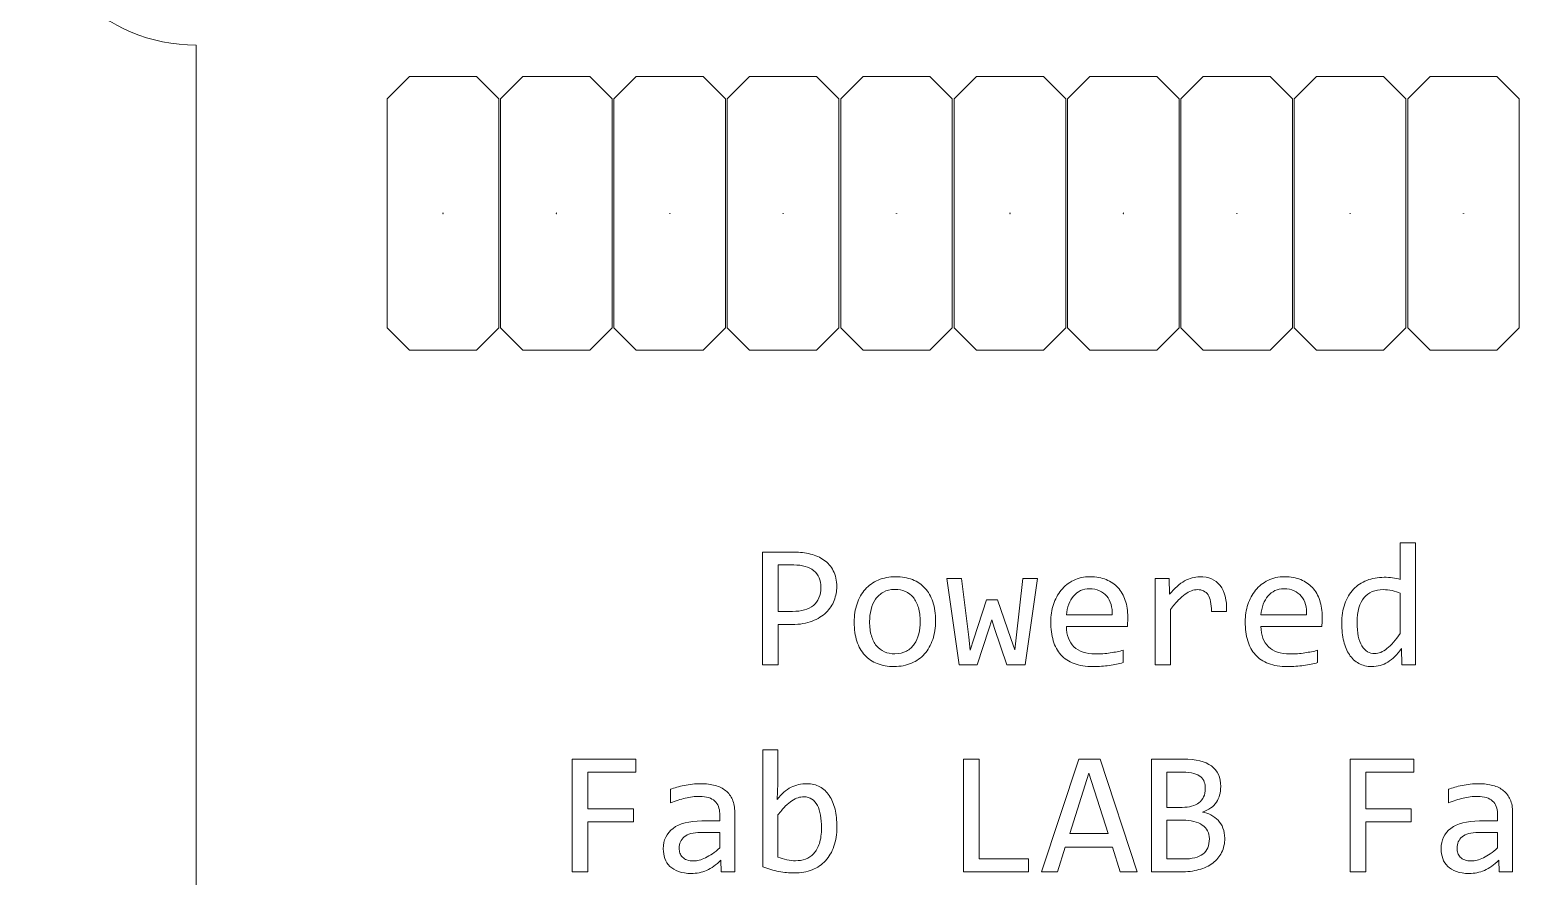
# Model space of a CAD drawing. Header units: millimetres. Extents: x 263 to 576, y -354 to -223.
# Drawn here: x 439.34 to 472.72, y -313.39 to -294.42 of the extents above; entities that cross this region are included whole.
import ezdxf

# ---------------------------------------------------------------- set-up
doc = ezdxf.new("R2010")
doc.units = ezdxf.units.MM
doc.header["$MEASUREMENT"] = 0
doc.layers.add('Layer 1', color=7, linetype='Continuous')

msp = doc.modelspace()

# ---------------------------------------------------------------- linework, layer by layer
at = {"layer": 'Layer 1', "color": 142, "lineweight": 9}
msp.add_open_spline([(574.3542, -277.1781), (574.3542, -277.1781), (572.6183, -275.4515), (572.6183, -275.4515), (572.6183, -275.4515), (448.3123, -275.4515), (448.3123, -275.4515), (448.3123, -275.4515), (443.0589, -280.6768), (443.0589, -280.6768), (443.0589, -280.6768), (443.0589, -287.3604), (443.0589, -287.3604), (441.0027, -287.3604), (439.336, -289.0182), (439.336, -291.0633), (439.336, -293.1083), (441.0027, -294.7661), (443.0589, -294.7661), (443.0589, -294.7661), (443.0589, -347.0536), (443.0589, -347.0536), (441.9143, -347.6851), (441.1396, -348.8995), (441.1396, -350.2936), (441.1396, -352.3387), (442.8064, -353.9965), (444.8625, -353.9965), (446.2642, -353.9965), (447.4851, -353.226), (448.1201, -352.0876), (448.1201, -352.0876), (564.9233, -352.0876), (564.9233, -352.0876), (564.9233, -352.0876), (567.3762, -349.6479), (567.3762, -349.6479), (567.3762, -349.6479), (567.3762, -332.3713), (567.3762, -332.3713), (567.3762, -332.3713), (566.8401, -331.8381), (566.8401, -331.8381), (566.8401, -331.8381), (547.0804, -331.8381), (547.0804, -331.8381), (547.0804, -331.8381), (546.3747, -331.1362), (546.3747, -331.1362), (546.3747, -331.1362), (546.3747, -317.3029), (546.3747, -317.3029), (546.3747, -317.3029), (547.0183, -316.6627), (547.0183, -316.6627), (547.0183, -316.6627), (567.9192, -316.6627), (567.9192, -316.6627), (567.9192, -316.6627), (574.2613, -310.3546), (574.2613, -310.3546), (574.2613, -310.3546), (574.2613, -297.1149), (574.2613, -297.1149), (575.576, -296.5435), (576.495, -295.2386), (576.495, -293.7202), (576.495, -292.2017), (575.576, -290.8968), (574.2613, -290.3254), (574.2613, -290.3254), (574.2613, -277.0857), (574.2613, -277.0857)], degree=3, knots=[0, 0, 0, 0, 0.0416667, 0.0416667, 0.0416667, 0.0833333, 0.0833333, 0.0833333, 0.125, 0.125, 0.125, 0.1666667, 0.1666667, 0.1666667, 0.2083333, 0.2083333, 0.2083333, 0.25, 0.25, 0.25, 0.2916667, 0.2916667, 0.2916667, 0.3333333, 0.3333333, 0.3333333, 0.375, 0.375, 0.375, 0.4166667, 0.4166667, 0.4166667, 0.4583333, 0.4583333, 0.4583333, 0.5, 0.5, 0.5, 0.5416667, 0.5416667, 0.5416667, 0.5833333, 0.5833333, 0.5833333, 0.625, 0.625, 0.625, 0.6666667, 0.6666667, 0.6666667, 0.7083333, 0.7083333, 0.7083333, 0.75, 0.75, 0.75, 0.7916667, 0.7916667, 0.7916667, 0.8333333, 0.8333333, 0.8333333, 0.875, 0.875, 0.875, 0.9166667, 0.9166667, 0.9166667, 0.9583333, 0.9583333, 0.9583333, 1, 1, 1, 1], dxfattribs=at)
at = {"layer": 'Layer 1', "lineweight": 9}
for points in [[(449.839, -295.9697), (449.839, -295.9697), (449.839, -301.1061), (449.839, -301.1061), (449.839, -301.1061), (449.339, -301.6061), (449.339, -301.6061), (449.339, -301.6061), (447.839, -301.6061), (447.839, -301.6061), (447.839, -301.6061), (447.339, -301.1061), (447.339, -301.1061), (447.339, -301.1061), (447.339, -295.9697), (447.339, -295.9697), (447.339, -295.9697), (447.839, -295.4697), (447.839, -295.4697), (447.839, -295.4697), (449.339, -295.4697), (449.339, -295.4697), (449.339, -295.4697), (449.839, -295.9697), (449.839, -295.9697)], [(452.379, -295.9697), (452.379, -295.9697), (452.379, -301.1061), (452.379, -301.1061), (452.379, -301.1061), (451.879, -301.6061), (451.879, -301.6061), (451.879, -301.6061), (450.379, -301.6061), (450.379, -301.6061), (450.379, -301.6061), (449.879, -301.1061), (449.879, -301.1061), (449.879, -301.1061), (449.879, -295.9697), (449.879, -295.9697), (449.879, -295.9697), (450.379, -295.4697), (450.379, -295.4697), (450.379, -295.4697), (451.879, -295.4697), (451.879, -295.4697), (451.879, -295.4697), (452.379, -295.9697), (452.379, -295.9697)], [(454.919, -295.9697), (454.919, -295.9697), (454.919, -301.1061), (454.919, -301.1061), (454.919, -301.1061), (454.419, -301.6061), (454.419, -301.6061), (454.419, -301.6061), (452.919, -301.6061), (452.919, -301.6061), (452.919, -301.6061), (452.419, -301.1061), (452.419, -301.1061), (452.419, -301.1061), (452.419, -295.9697), (452.419, -295.9697), (452.419, -295.9697), (452.919, -295.4697), (452.919, -295.4697), (452.919, -295.4697), (454.419, -295.4697), (454.419, -295.4697), (454.419, -295.4697), (454.919, -295.9697), (454.919, -295.9697)], [(457.459, -295.9697), (457.459, -295.9697), (457.459, -301.1061), (457.459, -301.1061), (457.459, -301.1061), (456.959, -301.6061), (456.959, -301.6061), (456.959, -301.6061), (455.459, -301.6061), (455.459, -301.6061), (455.459, -301.6061), (454.959, -301.1061), (454.959, -301.1061), (454.959, -301.1061), (454.959, -295.9697), (454.959, -295.9697), (454.959, -295.9697), (455.459, -295.4697), (455.459, -295.4697), (455.459, -295.4697), (456.959, -295.4697), (456.959, -295.4697), (456.959, -295.4697), (457.459, -295.9697), (457.459, -295.9697)], [(459.999, -295.9697), (459.999, -295.9697), (459.999, -301.1061), (459.999, -301.1061), (459.999, -301.1061), (459.499, -301.6061), (459.499, -301.6061), (459.499, -301.6061), (457.999, -301.6061), (457.999, -301.6061), (457.999, -301.6061), (457.499, -301.1061), (457.499, -301.1061), (457.499, -301.1061), (457.499, -295.9697), (457.499, -295.9697), (457.499, -295.9697), (457.999, -295.4697), (457.999, -295.4697), (457.999, -295.4697), (459.499, -295.4697), (459.499, -295.4697), (459.499, -295.4697), (459.999, -295.9697), (459.999, -295.9697)], [(462.539, -295.9697), (462.539, -295.9697), (462.539, -301.1061), (462.539, -301.1061), (462.539, -301.1061), (462.039, -301.6061), (462.039, -301.6061), (462.039, -301.6061), (460.539, -301.6061), (460.539, -301.6061), (460.539, -301.6061), (460.039, -301.1061), (460.039, -301.1061), (460.039, -301.1061), (460.039, -295.9697), (460.039, -295.9697), (460.039, -295.9697), (460.539, -295.4697), (460.539, -295.4697), (460.539, -295.4697), (462.039, -295.4697), (462.039, -295.4697), (462.039, -295.4697), (462.539, -295.9697), (462.539, -295.9697)], [(465.079, -295.9697), (465.079, -295.9697), (465.079, -301.1061), (465.079, -301.1061), (465.079, -301.1061), (464.579, -301.6061), (464.579, -301.6061), (464.579, -301.6061), (463.079, -301.6061), (463.079, -301.6061), (463.079, -301.6061), (462.579, -301.1061), (462.579, -301.1061), (462.579, -301.1061), (462.579, -295.9697), (462.579, -295.9697), (462.579, -295.9697), (463.079, -295.4697), (463.079, -295.4697), (463.079, -295.4697), (464.579, -295.4697), (464.579, -295.4697), (464.579, -295.4697), (465.079, -295.9697), (465.079, -295.9697)], [(467.619, -295.9697), (467.619, -295.9697), (467.619, -301.1061), (467.619, -301.1061), (467.619, -301.1061), (467.119, -301.6061), (467.119, -301.6061), (467.119, -301.6061), (465.619, -301.6061), (465.619, -301.6061), (465.619, -301.6061), (465.119, -301.1061), (465.119, -301.1061), (465.119, -301.1061), (465.119, -295.9697), (465.119, -295.9697), (465.119, -295.9697), (465.619, -295.4697), (465.619, -295.4697), (465.619, -295.4697), (467.119, -295.4697), (467.119, -295.4697), (467.119, -295.4697), (467.619, -295.9697), (467.619, -295.9697)], [(470.159, -295.9697), (470.159, -295.9697), (470.159, -301.1061), (470.159, -301.1061), (470.159, -301.1061), (469.659, -301.6061), (469.659, -301.6061), (469.659, -301.6061), (468.159, -301.6061), (468.159, -301.6061), (468.159, -301.6061), (467.659, -301.1061), (467.659, -301.1061), (467.659, -301.1061), (467.659, -295.9697), (467.659, -295.9697), (467.659, -295.9697), (468.159, -295.4697), (468.159, -295.4697), (468.159, -295.4697), (469.659, -295.4697), (469.659, -295.4697), (469.659, -295.4697), (470.159, -295.9697), (470.159, -295.9697)], [(472.699, -295.9697), (472.699, -295.9697), (472.699, -301.1061), (472.699, -301.1061), (472.699, -301.1061), (472.199, -301.6061), (472.199, -301.6061), (472.199, -301.6061), (470.699, -301.6061), (470.699, -301.6061), (470.699, -301.6061), (470.199, -301.1061), (470.199, -301.1061), (470.199, -301.1061), (470.199, -295.9697), (470.199, -295.9697), (470.199, -295.9697), (470.699, -295.4697), (470.699, -295.4697), (470.699, -295.4697), (472.199, -295.4697), (472.199, -295.4697), (472.199, -295.4697), (472.699, -295.9697), (472.699, -295.9697)]]:
    msp.add_open_spline(points, degree=3, knots=[0, 0, 0, 0, 0.125, 0.125, 0.125, 0.25, 0.25, 0.25, 0.375, 0.375, 0.375, 0.5, 0.5, 0.5, 0.625, 0.625, 0.625, 0.75, 0.75, 0.75, 0.875, 0.875, 0.875, 1, 1, 1, 1], dxfattribs=at)
at = {"layer": 'Layer 1', "color": 5}
for points in [[(448.589, -298.5362), (448.589, -298.5362), (448.5925, -298.5362), (448.5925, -298.5362), (448.5925, -298.5362), (448.5925, -298.5397), (448.5925, -298.5397), (448.5925, -298.5397), (448.589, -298.5397), (448.589, -298.5397), (448.589, -298.5397), (448.589, -298.5362), (448.589, -298.5362)], [(451.129, -298.5362), (451.129, -298.5362), (451.1325, -298.5362), (451.1325, -298.5362), (451.1325, -298.5362), (451.1325, -298.5397), (451.1325, -298.5397), (451.1325, -298.5397), (451.129, -298.5397), (451.129, -298.5397), (451.129, -298.5397), (451.129, -298.5362), (451.129, -298.5362)], [(453.669, -298.5362), (453.669, -298.5362), (453.6725, -298.5362), (453.6725, -298.5362), (453.6725, -298.5362), (453.6725, -298.5397), (453.6725, -298.5397), (453.6725, -298.5397), (453.669, -298.5397), (453.669, -298.5397), (453.669, -298.5397), (453.669, -298.5362), (453.669, -298.5362)], [(456.209, -298.5362), (456.209, -298.5362), (456.2125, -298.5362), (456.2125, -298.5362), (456.2125, -298.5362), (456.2125, -298.5397), (456.2125, -298.5397), (456.2125, -298.5397), (456.209, -298.5397), (456.209, -298.5397), (456.209, -298.5397), (456.209, -298.5362), (456.209, -298.5362)], [(458.749, -298.5362), (458.749, -298.5362), (458.7525, -298.5362), (458.7525, -298.5362), (458.7525, -298.5362), (458.7525, -298.5397), (458.7525, -298.5397), (458.7525, -298.5397), (458.749, -298.5397), (458.749, -298.5397), (458.749, -298.5397), (458.749, -298.5362), (458.749, -298.5362)], [(461.289, -298.5362), (461.289, -298.5362), (461.2925, -298.5362), (461.2925, -298.5362), (461.2925, -298.5362), (461.2925, -298.5397), (461.2925, -298.5397), (461.2925, -298.5397), (461.289, -298.5397), (461.289, -298.5397), (461.289, -298.5397), (461.289, -298.5362), (461.289, -298.5362)], [(463.829, -298.5362), (463.829, -298.5362), (463.8325, -298.5362), (463.8325, -298.5362), (463.8325, -298.5362), (463.8325, -298.5397), (463.8325, -298.5397), (463.8325, -298.5397), (463.829, -298.5397), (463.829, -298.5397), (463.829, -298.5397), (463.829, -298.5362), (463.829, -298.5362)], [(466.369, -298.5362), (466.369, -298.5362), (466.3725, -298.5362), (466.3725, -298.5362), (466.3725, -298.5362), (466.3725, -298.5397), (466.3725, -298.5397), (466.3725, -298.5397), (466.369, -298.5397), (466.369, -298.5397), (466.369, -298.5397), (466.369, -298.5362), (466.369, -298.5362)], [(468.909, -298.5362), (468.909, -298.5362), (468.9125, -298.5362), (468.9125, -298.5362), (468.9125, -298.5362), (468.9125, -298.5397), (468.9125, -298.5397), (468.9125, -298.5397), (468.909, -298.5397), (468.909, -298.5397), (468.909, -298.5397), (468.909, -298.5362), (468.909, -298.5362)], [(471.449, -298.5362), (471.449, -298.5362), (471.4525, -298.5362), (471.4525, -298.5362), (471.4525, -298.5362), (471.4525, -298.5397), (471.4525, -298.5397), (471.4525, -298.5397), (471.449, -298.5397), (471.449, -298.5397), (471.449, -298.5397), (471.449, -298.5362), (471.449, -298.5362)]]:
    msp.add_open_spline(points, degree=3, knots=[0, 0, 0, 0, 0.25, 0.25, 0.25, 0.5, 0.5, 0.5, 0.75, 0.75, 0.75, 1, 1, 1, 1], dxfattribs=at)
at = {"layer": 'Layer 1', "color": 5, "lineweight": 9}
for points in [[(448.589, -298.5362), (448.589, -298.5362), (448.5925, -298.5362), (448.5925, -298.5362), (448.5925, -298.5362), (448.5925, -298.5397), (448.5925, -298.5397), (448.5925, -298.5397), (448.589, -298.5397), (448.589, -298.5397), (448.589, -298.5397), (448.589, -298.5362), (448.589, -298.5362)], [(451.129, -298.5362), (451.129, -298.5362), (451.1325, -298.5362), (451.1325, -298.5362), (451.1325, -298.5362), (451.1325, -298.5397), (451.1325, -298.5397), (451.1325, -298.5397), (451.129, -298.5397), (451.129, -298.5397), (451.129, -298.5397), (451.129, -298.5362), (451.129, -298.5362)], [(453.669, -298.5362), (453.669, -298.5362), (453.6725, -298.5362), (453.6725, -298.5362), (453.6725, -298.5362), (453.6725, -298.5397), (453.6725, -298.5397), (453.6725, -298.5397), (453.669, -298.5397), (453.669, -298.5397), (453.669, -298.5397), (453.669, -298.5362), (453.669, -298.5362)], [(456.209, -298.5362), (456.209, -298.5362), (456.2125, -298.5362), (456.2125, -298.5362), (456.2125, -298.5362), (456.2125, -298.5397), (456.2125, -298.5397), (456.2125, -298.5397), (456.209, -298.5397), (456.209, -298.5397), (456.209, -298.5397), (456.209, -298.5362), (456.209, -298.5362)], [(458.749, -298.5362), (458.749, -298.5362), (458.7525, -298.5362), (458.7525, -298.5362), (458.7525, -298.5362), (458.7525, -298.5397), (458.7525, -298.5397), (458.7525, -298.5397), (458.749, -298.5397), (458.749, -298.5397), (458.749, -298.5397), (458.749, -298.5362), (458.749, -298.5362)], [(461.289, -298.5362), (461.289, -298.5362), (461.2925, -298.5362), (461.2925, -298.5362), (461.2925, -298.5362), (461.2925, -298.5397), (461.2925, -298.5397), (461.2925, -298.5397), (461.289, -298.5397), (461.289, -298.5397), (461.289, -298.5397), (461.289, -298.5362), (461.289, -298.5362)], [(463.829, -298.5362), (463.829, -298.5362), (463.8325, -298.5362), (463.8325, -298.5362), (463.8325, -298.5362), (463.8325, -298.5397), (463.8325, -298.5397), (463.8325, -298.5397), (463.829, -298.5397), (463.829, -298.5397), (463.829, -298.5397), (463.829, -298.5362), (463.829, -298.5362)], [(466.369, -298.5362), (466.369, -298.5362), (466.3725, -298.5362), (466.3725, -298.5362), (466.3725, -298.5362), (466.3725, -298.5397), (466.3725, -298.5397), (466.3725, -298.5397), (466.369, -298.5397), (466.369, -298.5397), (466.369, -298.5397), (466.369, -298.5362), (466.369, -298.5362)], [(468.909, -298.5362), (468.909, -298.5362), (468.9125, -298.5362), (468.9125, -298.5362), (468.9125, -298.5362), (468.9125, -298.5397), (468.9125, -298.5397), (468.9125, -298.5397), (468.909, -298.5397), (468.909, -298.5397), (468.909, -298.5397), (468.909, -298.5362), (468.909, -298.5362)], [(471.449, -298.5362), (471.449, -298.5362), (471.4525, -298.5362), (471.4525, -298.5362), (471.4525, -298.5362), (471.4525, -298.5397), (471.4525, -298.5397), (471.4525, -298.5397), (471.449, -298.5397), (471.449, -298.5397), (471.449, -298.5397), (471.449, -298.5362), (471.449, -298.5362)]]:
    msp.add_open_spline(points, degree=3, knots=[0, 0, 0, 0, 0.25, 0.25, 0.25, 0.5, 0.5, 0.5, 0.75, 0.75, 0.75, 1, 1, 1, 1], dxfattribs=at)
at = {"layer": 'Layer 1', "color": 161, "lineweight": 9}
for points, knots in [([(468.7228, -307.7293), (468.7228, -307.5642), (468.7453, -307.417), (468.7908, -307.2889), (468.8357, -307.1608), (468.8998, -307.0526), (468.9836, -306.9641), (469.0668, -306.8756), (469.1665, -306.8083), (469.2833, -306.7628), (469.4002, -306.7172), (469.5302, -306.6941), (469.6735, -306.6941), (469.7356, -306.6941), (469.797, -306.6981), (469.857, -306.706), (469.9171, -306.7132), (469.9759, -306.7258), (470.034, -306.7423), (470.034, -306.7423), (470.034, -305.9256), (470.034, -305.9256), (470.034, -305.9256), (470.3707, -305.9256), (470.3707, -305.9256), (470.3707, -305.9256), (470.3707, -308.6588), (470.3707, -308.6588), (470.3707, -308.6588), (470.0703, -308.6588), (470.0703, -308.6588), (470.0703, -308.6588), (470.059, -308.2917), (470.059, -308.2917), (469.9646, -308.4291), (469.863, -308.5301), (469.7527, -308.5961), (469.6431, -308.6614), (469.5243, -308.6944), (469.3969, -308.6944), (469.286, -308.6944), (469.1876, -308.6713), (469.1031, -308.6245), (469.0186, -308.5783), (468.9486, -308.5129), (468.8925, -308.4284), (468.8364, -308.3439), (468.7941, -308.2422), (468.7658, -308.1241), (468.7374, -308.0052), (468.7228, -307.8738), (468.7228, -307.7293)], [0, 0, 0, 0, 0.0588235, 0.0588235, 0.0588235, 0.1176471, 0.1176471, 0.1176471, 0.1764706, 0.1764706, 0.1764706, 0.2352941, 0.2352941, 0.2352941, 0.2941176, 0.2941176, 0.2941176, 0.3529412, 0.3529412, 0.3529412, 0.4117647, 0.4117647, 0.4117647, 0.4705882, 0.4705882, 0.4705882, 0.5294118, 0.5294118, 0.5294118, 0.5882353, 0.5882353, 0.5882353, 0.6470588, 0.6470588, 0.6470588, 0.7058824, 0.7058824, 0.7058824, 0.7647059, 0.7647059, 0.7647059, 0.8235294, 0.8235294, 0.8235294, 0.8823529, 0.8823529, 0.8823529, 0.9411765, 0.9411765, 0.9411765, 1, 1, 1, 1]), ([(457.4102, -306.9047), (457.4102, -307.0083), (457.3911, -307.11), (457.3521, -307.2117), (457.3138, -307.3127), (457.2537, -307.4031), (457.1725, -307.483), (457.0913, -307.5629), (456.987, -307.6276), (456.8609, -307.6771), (456.7348, -307.7266), (456.5837, -307.7517), (456.4087, -307.7517), (456.4087, -307.7517), (456.0951, -307.7517), (456.0951, -307.7517), (456.0951, -307.7517), (456.0951, -308.6588), (456.0951, -308.6588), (456.0951, -308.6588), (455.7505, -308.6588), (455.7505, -308.6588), (455.7505, -308.6588), (455.7505, -306.1316), (455.7505, -306.1316), (455.7505, -306.1316), (456.4622, -306.1316), (456.4622, -306.1316), (456.5876, -306.1316), (456.7071, -306.1455), (456.822, -306.1732), (456.9369, -306.2009), (457.0379, -306.2458), (457.125, -306.3072), (457.2122, -306.3693), (457.2815, -306.4492), (457.333, -306.5475), (457.3845, -306.6452), (457.4102, -306.7647), (457.4102, -306.9047)], [0, 0, 0, 0, 0.0769231, 0.0769231, 0.0769231, 0.1538462, 0.1538462, 0.1538462, 0.2307692, 0.2307692, 0.2307692, 0.3076923, 0.3076923, 0.3076923, 0.3846154, 0.3846154, 0.3846154, 0.4615385, 0.4615385, 0.4615385, 0.5384615, 0.5384615, 0.5384615, 0.6153846, 0.6153846, 0.6153846, 0.6923077, 0.6923077, 0.6923077, 0.7692308, 0.7692308, 0.7692308, 0.8461538, 0.8461538, 0.8461538, 0.9230769, 0.9230769, 0.9230769, 1, 1, 1, 1]), ([(457.0537, -306.9205), (457.0537, -306.7575), (457.0002, -306.6327), (456.8939, -306.5462), (456.7877, -306.4597), (456.6385, -306.4168), (456.4477, -306.4168), (456.4477, -306.4168), (456.0951, -306.4168), (456.0951, -306.4168), (456.0951, -306.4168), (456.0951, -307.4586), (456.0951, -307.4586), (456.0951, -307.4586), (456.4166, -307.4586), (456.4166, -307.4586), (456.6206, -307.4586), (456.7777, -307.4144), (456.888, -307.3252), (456.9983, -307.2361), (457.0537, -307.1008), (457.0537, -306.9205)], [0, 0, 0, 0, 0.1428571, 0.1428571, 0.1428571, 0.2857143, 0.2857143, 0.2857143, 0.4285714, 0.4285714, 0.4285714, 0.5714286, 0.5714286, 0.5714286, 0.7142857, 0.7142857, 0.7142857, 0.8571429, 0.8571429, 0.8571429, 1, 1, 1, 1]), ([(459.6238, -307.6731), (459.6238, -307.8237), (459.6026, -307.9623), (459.5597, -308.0877), (459.5175, -308.2138), (459.4561, -308.3214), (459.3762, -308.4112), (459.2963, -308.5004), (459.1986, -308.5703), (459.0844, -308.6198), (458.9695, -308.6694), (458.8388, -308.6944), (458.6936, -308.6944), (458.5543, -308.6944), (458.4295, -308.6727), (458.3192, -308.6298), (458.209, -308.5862), (458.1152, -308.5228), (458.0387, -308.439), (457.9621, -308.3551), (457.9033, -308.2515), (457.8624, -308.1274), (457.8221, -308.0039), (457.8016, -307.8613), (457.8016, -307.7002), (457.8016, -307.549), (457.8228, -307.4111), (457.8657, -307.2869), (457.9079, -307.1622), (457.9693, -307.0552), (458.0492, -306.9654), (458.1291, -306.8763), (458.2268, -306.8063), (458.341, -306.7568), (458.4559, -306.7073), (458.5866, -306.6822), (458.7318, -306.6822), (458.8711, -306.6822), (458.9959, -306.704), (459.1062, -306.7469), (459.2164, -306.7905), (459.3102, -306.8532), (459.3867, -306.9364), (459.4633, -307.0196), (459.5221, -307.1232), (459.563, -307.2473), (459.6033, -307.3708), (459.6238, -307.5127), (459.6238, -307.6731)], [0, 0, 0, 0, 0.0625, 0.0625, 0.0625, 0.125, 0.125, 0.125, 0.1875, 0.1875, 0.1875, 0.25, 0.25, 0.25, 0.3125, 0.3125, 0.3125, 0.375, 0.375, 0.375, 0.4375, 0.4375, 0.4375, 0.5, 0.5, 0.5, 0.5625, 0.5625, 0.5625, 0.625, 0.625, 0.625, 0.6875, 0.6875, 0.6875, 0.75, 0.75, 0.75, 0.8125, 0.8125, 0.8125, 0.875, 0.875, 0.875, 0.9375, 0.9375, 0.9375, 1, 1, 1, 1]), ([(461.9106, -306.7179), (461.9106, -306.7179), (461.63, -308.6588), (461.63, -308.6588), (461.63, -308.6588), (461.2214, -308.6588), (461.2214, -308.6588), (461.2214, -308.6588), (460.9408, -307.8455), (460.9408, -307.8455), (460.9408, -307.8455), (460.8847, -307.6474), (460.8847, -307.6474), (460.8847, -307.6474), (460.8206, -307.8567), (460.8206, -307.8567), (460.8206, -307.8567), (460.5526, -308.6588), (460.5526, -308.6588), (460.5526, -308.6588), (460.1558, -308.6588), (460.1558, -308.6588), (460.1558, -308.6588), (459.8746, -306.7179), (459.8746, -306.7179), (459.8746, -306.7179), (460.2034, -306.7179), (460.2034, -306.7179), (460.2034, -306.7179), (460.3664, -308.0382), (460.3664, -308.0382), (460.3664, -308.0382), (460.4014, -308.33), (460.4014, -308.33), (460.4014, -308.33), (460.4846, -308.0752), (460.4846, -308.0752), (460.4846, -308.0752), (460.7665, -307.2011), (460.7665, -307.2011), (460.7665, -307.2011), (461.0088, -307.2011), (461.0088, -307.2011), (461.0088, -307.2011), (461.3125, -308.0633), (461.3125, -308.0633), (461.3125, -308.0633), (461.3996, -308.3188), (461.3996, -308.3188), (461.3996, -308.3188), (461.4287, -308.0481), (461.4287, -308.0481), (461.4287, -308.0481), (461.5779, -306.7179), (461.5779, -306.7179), (461.5779, -306.7179), (461.9106, -306.7179), (461.9106, -306.7179)], [0, 0, 0, 0, 0.0526316, 0.0526316, 0.0526316, 0.1052632, 0.1052632, 0.1052632, 0.1578947, 0.1578947, 0.1578947, 0.2105263, 0.2105263, 0.2105263, 0.2631579, 0.2631579, 0.2631579, 0.3157895, 0.3157895, 0.3157895, 0.3684211, 0.3684211, 0.3684211, 0.4210526, 0.4210526, 0.4210526, 0.4736842, 0.4736842, 0.4736842, 0.5263158, 0.5263158, 0.5263158, 0.5789474, 0.5789474, 0.5789474, 0.6315789, 0.6315789, 0.6315789, 0.6842105, 0.6842105, 0.6842105, 0.7368421, 0.7368421, 0.7368421, 0.7894737, 0.7894737, 0.7894737, 0.8421053, 0.8421053, 0.8421053, 0.8947368, 0.8947368, 0.8947368, 0.9473684, 0.9473684, 0.9473684, 1, 1, 1, 1]), ([(463.9281, -307.5847), (463.9281, -307.6322), (463.9274, -307.6725), (463.9261, -307.7042), (463.9248, -307.7365), (463.9228, -307.7669), (463.9201, -307.7953), (463.9201, -307.7953), (462.5575, -307.7953), (462.5575, -307.7953), (462.5575, -307.994), (462.613, -308.1472), (462.7239, -308.2534), (462.8348, -308.3597), (462.9946, -308.4132), (463.2038, -308.4132), (463.2606, -308.4132), (463.3174, -308.4112), (463.3742, -308.4066), (463.4309, -308.402), (463.4857, -308.396), (463.5386, -308.3881), (463.5914, -308.3802), (463.6422, -308.3716), (463.6904, -308.3617), (463.7392, -308.3525), (463.7835, -308.3419), (463.8251, -308.33), (463.8251, -308.33), (463.8251, -308.6073), (463.8251, -308.6073), (463.7333, -308.6331), (463.6297, -308.6542), (463.5141, -308.67), (463.3993, -308.6865), (463.2791, -308.6944), (463.1556, -308.6944), (462.9886, -308.6944), (462.8454, -308.672), (462.7259, -308.6265), (462.6057, -308.5816), (462.5073, -308.5162), (462.4308, -308.4304), (462.3535, -308.3446), (462.2967, -308.2396), (462.2604, -308.1148), (462.2235, -307.9907), (462.205, -307.8494), (462.205, -307.6923), (462.205, -307.5556), (462.2248, -307.4262), (462.2637, -307.3041), (462.3034, -307.1826), (462.3608, -307.075), (462.436, -306.9833), (462.5113, -306.8908), (462.6037, -306.8175), (462.7133, -306.7634), (462.8229, -306.7093), (462.9477, -306.6822), (463.087, -306.6822), (463.2223, -306.6822), (463.3418, -306.7033), (463.4468, -306.7462), (463.5511, -306.7885), (463.6389, -306.8486), (463.7102, -306.9265), (463.7822, -307.0044), (463.8363, -307.0994), (463.8733, -307.211), (463.9096, -307.3219), (463.9281, -307.4467), (463.9281, -307.5847)], [0, 0, 0, 0, 0.0416667, 0.0416667, 0.0416667, 0.0833333, 0.0833333, 0.0833333, 0.125, 0.125, 0.125, 0.1666667, 0.1666667, 0.1666667, 0.2083333, 0.2083333, 0.2083333, 0.25, 0.25, 0.25, 0.2916667, 0.2916667, 0.2916667, 0.3333333, 0.3333333, 0.3333333, 0.375, 0.375, 0.375, 0.4166667, 0.4166667, 0.4166667, 0.4583333, 0.4583333, 0.4583333, 0.5, 0.5, 0.5, 0.5416667, 0.5416667, 0.5416667, 0.5833333, 0.5833333, 0.5833333, 0.625, 0.625, 0.625, 0.6666667, 0.6666667, 0.6666667, 0.7083333, 0.7083333, 0.7083333, 0.75, 0.75, 0.75, 0.7916667, 0.7916667, 0.7916667, 0.8333333, 0.8333333, 0.8333333, 0.875, 0.875, 0.875, 0.9166667, 0.9166667, 0.9166667, 0.9583333, 0.9583333, 0.9583333, 1, 1, 1, 1]), ([(464.5453, -306.7179), (464.5453, -306.7179), (464.8529, -306.7179), (464.8529, -306.7179), (464.8529, -306.7179), (464.8628, -307.0757), (464.8628, -307.0757), (464.9777, -306.9377), (465.0906, -306.8374), (465.2022, -306.7753), (465.3137, -306.7132), (465.4266, -306.6822), (465.5402, -306.6822), (465.7409, -306.6822), (465.8934, -306.7476), (465.9977, -306.8776), (466.1013, -307.0083), (466.1495, -307.2018), (466.1416, -307.4586), (466.1416, -307.4586), (465.801, -307.4586), (465.801, -307.4586), (465.8049, -307.2876), (465.7798, -307.1641), (465.7264, -307.0869), (465.6729, -307.0097), (465.5943, -306.9714), (465.4913, -306.9714), (465.4464, -306.9714), (465.4009, -306.9793), (465.3553, -306.9958), (465.3091, -307.0116), (465.2622, -307.0374), (465.2141, -307.073), (465.1652, -307.1087), (465.1144, -307.1542), (465.0602, -307.2104), (465.0061, -307.2658), (464.948, -307.3332), (464.8859, -307.4124), (464.8859, -307.4124), (464.8859, -308.6588), (464.8859, -308.6588), (464.8859, -308.6588), (464.5453, -308.6588), (464.5453, -308.6588), (464.5453, -308.6588), (464.5453, -306.7179), (464.5453, -306.7179)], [0, 0, 0, 0, 0.0625, 0.0625, 0.0625, 0.125, 0.125, 0.125, 0.1875, 0.1875, 0.1875, 0.25, 0.25, 0.25, 0.3125, 0.3125, 0.3125, 0.375, 0.375, 0.375, 0.4375, 0.4375, 0.4375, 0.5, 0.5, 0.5, 0.5625, 0.5625, 0.5625, 0.625, 0.625, 0.625, 0.6875, 0.6875, 0.6875, 0.75, 0.75, 0.75, 0.8125, 0.8125, 0.8125, 0.875, 0.875, 0.875, 0.9375, 0.9375, 0.9375, 1, 1, 1, 1]), ([(468.2839, -307.5847), (468.2839, -307.6322), (468.2832, -307.6725), (468.2819, -307.7042), (468.2806, -307.7365), (468.2786, -307.7669), (468.2759, -307.7953), (468.2759, -307.7953), (466.9133, -307.7953), (466.9133, -307.7953), (466.9133, -307.994), (466.9688, -308.1472), (467.0797, -308.2534), (467.1906, -308.3597), (467.3504, -308.4132), (467.5596, -308.4132), (467.6164, -308.4132), (467.6732, -308.4112), (467.73, -308.4066), (467.7867, -308.402), (467.8415, -308.396), (467.8944, -308.3881), (467.9472, -308.3802), (467.998, -308.3716), (468.0462, -308.3617), (468.095, -308.3525), (468.1393, -308.3419), (468.1809, -308.33), (468.1809, -308.33), (468.1809, -308.6073), (468.1809, -308.6073), (468.0891, -308.6331), (467.9855, -308.6542), (467.8699, -308.67), (467.7551, -308.6865), (467.6349, -308.6944), (467.5114, -308.6944), (467.3444, -308.6944), (467.2012, -308.672), (467.0817, -308.6265), (466.9615, -308.5816), (466.8631, -308.5162), (466.7866, -308.4304), (466.7093, -308.3446), (466.6525, -308.2396), (466.6162, -308.1148), (466.5793, -307.9907), (466.5608, -307.8494), (466.5608, -307.6923), (466.5608, -307.5556), (466.5806, -307.4262), (466.6195, -307.3041), (466.6592, -307.1826), (466.7166, -307.075), (466.7918, -306.9833), (466.8671, -306.8908), (466.9595, -306.8175), (467.0691, -306.7634), (467.1787, -306.7093), (467.3035, -306.6822), (467.4428, -306.6822), (467.5781, -306.6822), (467.6976, -306.7033), (467.8026, -306.7462), (467.9069, -306.7885), (467.9947, -306.8486), (468.066, -306.9265), (468.138, -307.0044), (468.1921, -307.0994), (468.2291, -307.211), (468.2654, -307.3219), (468.2839, -307.4467), (468.2839, -307.5847)], [0, 0, 0, 0, 0.0416667, 0.0416667, 0.0416667, 0.0833333, 0.0833333, 0.0833333, 0.125, 0.125, 0.125, 0.1666667, 0.1666667, 0.1666667, 0.2083333, 0.2083333, 0.2083333, 0.25, 0.25, 0.25, 0.2916667, 0.2916667, 0.2916667, 0.3333333, 0.3333333, 0.3333333, 0.375, 0.375, 0.375, 0.4166667, 0.4166667, 0.4166667, 0.4583333, 0.4583333, 0.4583333, 0.5, 0.5, 0.5, 0.5416667, 0.5416667, 0.5416667, 0.5833333, 0.5833333, 0.5833333, 0.625, 0.625, 0.625, 0.6666667, 0.6666667, 0.6666667, 0.7083333, 0.7083333, 0.7083333, 0.75, 0.75, 0.75, 0.7916667, 0.7916667, 0.7916667, 0.8333333, 0.8333333, 0.8333333, 0.875, 0.875, 0.875, 0.9166667, 0.9166667, 0.9166667, 0.9583333, 0.9583333, 0.9583333, 1, 1, 1, 1]), ([(459.2791, -307.687), (459.2791, -307.5675), (459.2659, -307.4625), (459.2395, -307.3728), (459.2131, -307.283), (459.1755, -307.2084), (459.1266, -307.1483), (459.0771, -307.0882), (459.0177, -307.0433), (458.9477, -307.013), (458.8771, -306.9826), (458.7992, -306.9674), (458.7127, -306.9674), (458.6124, -306.9674), (458.5259, -306.9872), (458.4546, -307.0262), (458.3833, -307.0658), (458.3245, -307.1186), (458.279, -307.184), (458.2327, -307.25), (458.1997, -307.3266), (458.178, -307.4137), (458.1568, -307.5008), (458.1463, -307.5919), (458.1463, -307.687), (458.1463, -307.8072), (458.1595, -307.9128), (458.1859, -308.0026), (458.2123, -308.093), (458.2499, -308.1683), (458.2988, -308.2284), (458.3483, -308.2884), (458.407, -308.3333), (458.477, -308.3637), (458.5463, -308.3941), (458.6249, -308.4093), (458.7127, -308.4093), (458.8131, -308.4093), (458.8995, -308.3894), (458.9708, -308.3505), (459.0421, -308.3109), (459.1009, -308.2581), (459.1464, -308.1927), (459.1927, -308.1267), (459.2257, -308.0501), (459.2475, -307.963), (459.2686, -307.8758), (459.2791, -307.7841), (459.2791, -307.687)], [0, 0, 0, 0, 0.0625, 0.0625, 0.0625, 0.125, 0.125, 0.125, 0.1875, 0.1875, 0.1875, 0.25, 0.25, 0.25, 0.3125, 0.3125, 0.3125, 0.375, 0.375, 0.375, 0.4375, 0.4375, 0.4375, 0.5, 0.5, 0.5, 0.5625, 0.5625, 0.5625, 0.625, 0.625, 0.625, 0.6875, 0.6875, 0.6875, 0.75, 0.75, 0.75, 0.8125, 0.8125, 0.8125, 0.875, 0.875, 0.875, 0.9375, 0.9375, 0.9375, 1, 1, 1, 1]), ([(463.5795, -307.5378), (463.5834, -307.4513), (463.5749, -307.3721), (463.5544, -307.3008), (463.5339, -307.2295), (463.5016, -307.1674), (463.4587, -307.116), (463.4151, -307.0645), (463.3616, -307.0242), (463.2969, -306.9951), (463.2322, -306.9661), (463.1576, -306.9516), (463.0725, -306.9516), (462.9985, -306.9516), (462.9318, -306.9654), (462.8711, -306.9938), (462.8104, -307.0222), (462.7582, -307.0625), (462.714, -307.114), (462.6704, -307.1655), (462.6348, -307.2275), (462.6077, -307.3001), (462.5806, -307.3721), (462.5641, -307.4513), (462.5575, -307.5378), (462.5575, -307.5378), (463.5795, -307.5378), (463.5795, -307.5378)], [0, 0, 0, 0, 0.1111111, 0.1111111, 0.1111111, 0.2222222, 0.2222222, 0.2222222, 0.3333333, 0.3333333, 0.3333333, 0.4444444, 0.4444444, 0.4444444, 0.5555556, 0.5555556, 0.5555556, 0.6666667, 0.6666667, 0.6666667, 0.7777778, 0.7777778, 0.7777778, 0.8888889, 0.8888889, 0.8888889, 1, 1, 1, 1]), ([(467.9353, -307.5378), (467.9392, -307.4513), (467.9307, -307.3721), (467.9102, -307.3008), (467.8897, -307.2295), (467.8574, -307.1674), (467.8145, -307.116), (467.7709, -307.0645), (467.7174, -307.0242), (467.6527, -306.9951), (467.588, -306.9661), (467.5134, -306.9516), (467.4283, -306.9516), (467.3543, -306.9516), (467.2876, -306.9654), (467.2269, -306.9938), (467.1662, -307.0222), (467.114, -307.0625), (467.0698, -307.114), (467.0262, -307.1655), (466.9906, -307.2275), (466.9635, -307.3001), (466.9364, -307.3721), (466.9199, -307.4513), (466.9133, -307.5378), (466.9133, -307.5378), (467.9353, -307.5378), (467.9353, -307.5378)], [0, 0, 0, 0, 0.1111111, 0.1111111, 0.1111111, 0.2222222, 0.2222222, 0.2222222, 0.3333333, 0.3333333, 0.3333333, 0.4444444, 0.4444444, 0.4444444, 0.5555556, 0.5555556, 0.5555556, 0.6666667, 0.6666667, 0.6666667, 0.7777778, 0.7777778, 0.7777778, 0.8888889, 0.8888889, 0.8888889, 1, 1, 1, 1]), ([(469.0675, -307.7068), (469.0675, -307.9412), (469.1018, -308.1168), (469.1711, -308.2323), (469.2404, -308.3479), (469.3381, -308.4053), (469.4642, -308.4053), (469.55, -308.4053), (469.6398, -308.367), (469.7349, -308.2911), (469.8293, -308.2152), (469.9297, -308.1023), (470.034, -307.9524), (470.034, -307.9524), (470.034, -307.0506), (470.034, -307.0506), (469.9785, -307.0248), (469.9171, -307.005), (469.8498, -306.9918), (469.7831, -306.978), (469.7164, -306.9714), (469.6504, -306.9714), (469.4669, -306.9714), (469.3243, -307.0308), (469.2213, -307.1496), (469.1189, -307.2678), (469.0675, -307.454), (469.0675, -307.7068)], [0, 0, 0, 0, 0.1111111, 0.1111111, 0.1111111, 0.2222222, 0.2222222, 0.2222222, 0.3333333, 0.3333333, 0.3333333, 0.4444444, 0.4444444, 0.4444444, 0.5555556, 0.5555556, 0.5555556, 0.6666667, 0.6666667, 0.6666667, 0.7777778, 0.7777778, 0.7777778, 0.8888889, 0.8888889, 0.8888889, 1, 1, 1, 1]), ([(452.9118, -311.0631), (452.9118, -311.0631), (451.8383, -311.0631), (451.8383, -311.0631), (451.8383, -311.0631), (451.8383, -311.8831), (451.8383, -311.8831), (451.8383, -311.8831), (452.8557, -311.8831), (452.8557, -311.8831), (452.8557, -311.8831), (452.8557, -312.1722), (452.8557, -312.1722), (452.8557, -312.1722), (451.8383, -312.1722), (451.8383, -312.1722), (451.8383, -312.1722), (451.8383, -313.2972), (451.8383, -313.2972), (451.8383, -313.2972), (451.4858, -313.2972), (451.4858, -313.2972), (451.4858, -313.2972), (451.4858, -310.77), (451.4858, -310.77), (451.4858, -310.77), (452.9118, -310.77), (452.9118, -310.77), (452.9118, -310.77), (452.9118, -311.0631), (452.9118, -311.0631)], [0, 0, 0, 0, 0.1, 0.1, 0.1, 0.2, 0.2, 0.2, 0.3, 0.3, 0.3, 0.4, 0.4, 0.4, 0.5, 0.5, 0.5, 0.6, 0.6, 0.6, 0.7, 0.7, 0.7, 0.8, 0.8, 0.8, 0.9, 0.9, 0.9, 1, 1, 1, 1]), ([(457.4142, -312.2917), (457.4142, -312.4528), (457.3917, -312.5974), (457.3475, -312.7242), (457.3026, -312.8509), (457.2399, -312.9592), (457.158, -313.047), (457.0762, -313.1355), (456.9765, -313.2035), (456.859, -313.2503), (456.7414, -313.2972), (456.6094, -313.321), (456.4622, -313.321), (456.348, -313.321), (456.2305, -313.3097), (456.1103, -313.288), (455.9902, -313.2662), (455.872, -313.2312), (455.7545, -313.1836), (455.7545, -313.1836), (455.7545, -310.564), (455.7545, -310.564), (455.7545, -310.564), (456.0912, -310.564), (456.0912, -310.564), (456.0912, -310.564), (456.0912, -311.3166), (456.0912, -311.3166), (456.0912, -311.3166), (456.076, -311.6764), (456.076, -311.6764), (456.1724, -311.5464), (456.276, -311.4546), (456.3863, -311.4012), (456.4965, -311.3477), (456.6147, -311.3206), (456.7408, -311.3206), (456.8517, -311.3206), (456.9494, -311.3437), (457.0332, -311.3906), (457.1171, -311.4368), (457.1871, -311.5022), (457.2438, -311.5867), (457.3006, -311.6712), (457.3435, -311.7728), (457.3719, -311.8923), (457.4003, -312.0118), (457.4142, -312.1445), (457.4142, -312.2917)], [0, 0, 0, 0, 0.0625, 0.0625, 0.0625, 0.125, 0.125, 0.125, 0.1875, 0.1875, 0.1875, 0.25, 0.25, 0.25, 0.3125, 0.3125, 0.3125, 0.375, 0.375, 0.375, 0.4375, 0.4375, 0.4375, 0.5, 0.5, 0.5, 0.5625, 0.5625, 0.5625, 0.625, 0.625, 0.625, 0.6875, 0.6875, 0.6875, 0.75, 0.75, 0.75, 0.8125, 0.8125, 0.8125, 0.875, 0.875, 0.875, 0.9375, 0.9375, 0.9375, 1, 1, 1, 1]), ([(461.7066, -313.2972), (461.7066, -313.2972), (460.2529, -313.2972), (460.2529, -313.2972), (460.2529, -313.2972), (460.2529, -310.77), (460.2529, -310.77), (460.2529, -310.77), (460.6014, -310.77), (460.6014, -310.77), (460.6014, -310.77), (460.6014, -313.0041), (460.6014, -313.0041), (460.6014, -313.0041), (461.7066, -313.0041), (461.7066, -313.0041), (461.7066, -313.0041), (461.7066, -313.2972), (461.7066, -313.2972)], [0, 0, 0, 0, 0.1666667, 0.1666667, 0.1666667, 0.3333333, 0.3333333, 0.3333333, 0.5, 0.5, 0.5, 0.6666667, 0.6666667, 0.6666667, 0.8333333, 0.8333333, 0.8333333, 1, 1, 1, 1]), ([(464.136, -313.2972), (464.136, -313.2972), (463.761, -313.2972), (463.761, -313.2972), (463.761, -313.2972), (463.5861, -312.7466), (463.5861, -312.7466), (463.5861, -312.7466), (462.5298, -312.7466), (462.5298, -312.7466), (462.5298, -312.7466), (462.3548, -313.2972), (462.3548, -313.2972), (462.3548, -313.2972), (461.997, -313.2972), (461.997, -313.2972), (461.997, -313.2972), (462.8361, -310.77), (462.8361, -310.77), (462.8361, -310.77), (463.3081, -310.77), (463.3081, -310.77), (463.3081, -310.77), (464.136, -313.2972), (464.136, -313.2972)], [0, 0, 0, 0, 0.125, 0.125, 0.125, 0.25, 0.25, 0.25, 0.375, 0.375, 0.375, 0.5, 0.5, 0.5, 0.625, 0.625, 0.625, 0.75, 0.75, 0.75, 0.875, 0.875, 0.875, 1, 1, 1, 1]), ([(466.102, -312.5413), (466.102, -312.6621), (466.0789, -312.7697), (466.032, -312.8635), (465.9858, -312.9565), (465.9198, -313.0358), (465.8333, -313.0998), (465.7475, -313.1645), (465.6438, -313.2134), (465.5217, -313.247), (465.4002, -313.2807), (465.2649, -313.2972), (465.1157, -313.2972), (465.1157, -313.2972), (464.4621, -313.2972), (464.4621, -313.2972), (464.4621, -313.2972), (464.4621, -310.77), (464.4621, -310.77), (464.4621, -310.77), (465.1764, -310.77), (465.1764, -310.77), (465.733, -310.77), (466.0109, -310.9747), (466.0109, -311.3846), (466.0109, -311.5213), (465.9785, -311.6388), (465.9145, -311.7372), (465.8505, -311.8349), (465.7455, -311.9075), (465.6003, -311.9557), (465.6683, -311.9683), (465.7323, -311.99), (465.793, -312.0211), (465.8531, -312.0521), (465.9066, -312.0924), (465.9528, -312.1412), (465.9984, -312.1901), (466.0353, -312.2482), (466.0617, -312.3148), (466.0888, -312.3822), (466.102, -312.4574), (466.102, -312.5413)], [0, 0, 0, 0, 0.0714286, 0.0714286, 0.0714286, 0.1428571, 0.1428571, 0.1428571, 0.2142857, 0.2142857, 0.2142857, 0.2857143, 0.2857143, 0.2857143, 0.3571429, 0.3571429, 0.3571429, 0.4285714, 0.4285714, 0.4285714, 0.5, 0.5, 0.5, 0.5714286, 0.5714286, 0.5714286, 0.6428571, 0.6428571, 0.6428571, 0.7142857, 0.7142857, 0.7142857, 0.7857143, 0.7857143, 0.7857143, 0.8571429, 0.8571429, 0.8571429, 0.9285714, 0.9285714, 0.9285714, 1, 1, 1, 1]), ([(470.335, -311.0631), (470.335, -311.0631), (469.2615, -311.0631), (469.2615, -311.0631), (469.2615, -311.0631), (469.2615, -311.8831), (469.2615, -311.8831), (469.2615, -311.8831), (470.2789, -311.8831), (470.2789, -311.8831), (470.2789, -311.8831), (470.2789, -312.1722), (470.2789, -312.1722), (470.2789, -312.1722), (469.2615, -312.1722), (469.2615, -312.1722), (469.2615, -312.1722), (469.2615, -313.2972), (469.2615, -313.2972), (469.2615, -313.2972), (468.909, -313.2972), (468.909, -313.2972), (468.909, -313.2972), (468.909, -310.77), (468.909, -310.77), (468.909, -310.77), (470.335, -310.77), (470.335, -310.77), (470.335, -310.77), (470.335, -311.0631), (470.335, -311.0631)], [0, 0, 0, 0, 0.1, 0.1, 0.1, 0.2, 0.2, 0.2, 0.3, 0.3, 0.3, 0.4, 0.4, 0.4, 0.5, 0.5, 0.5, 0.6, 0.6, 0.6, 0.7, 0.7, 0.7, 0.8, 0.8, 0.8, 0.9, 0.9, 0.9, 1, 1, 1, 1]), ([(463.4877, -312.4376), (463.4877, -312.4376), (463.0586, -311.0849), (463.0586, -311.0849), (463.0586, -311.0849), (462.6282, -312.4376), (462.6282, -312.4376), (462.6282, -312.4376), (463.4877, -312.4376), (463.4877, -312.4376)], [0, 0, 0, 0, 0.3333333, 0.3333333, 0.3333333, 0.6666667, 0.6666667, 0.6666667, 1, 1, 1, 1]), ([(465.6663, -311.4309), (465.6663, -311.3794), (465.6584, -311.3305), (465.6432, -311.285), (465.628, -311.2387), (465.6009, -311.1998), (465.5626, -311.1668), (465.5243, -311.1338), (465.4722, -311.1074), (465.4075, -311.0882), (465.3421, -311.0691), (465.2596, -311.0592), (465.1599, -311.0592), (465.1599, -311.0592), (464.8067, -311.0592), (464.8067, -311.0592), (464.8067, -311.0592), (464.8067, -311.8514), (464.8067, -311.8514), (464.8067, -311.8514), (465.148, -311.8514), (465.148, -311.8514), (465.2266, -311.8514), (465.2972, -311.8428), (465.36, -311.8263), (465.4233, -311.8091), (465.4781, -311.7834), (465.523, -311.7484), (465.5686, -311.7141), (465.6042, -311.6705), (465.6286, -311.6177), (465.6537, -311.5655), (465.6663, -311.5035), (465.6663, -311.4309)], [0, 0, 0, 0, 0.0909091, 0.0909091, 0.0909091, 0.1818182, 0.1818182, 0.1818182, 0.2727273, 0.2727273, 0.2727273, 0.3636364, 0.3636364, 0.3636364, 0.4545455, 0.4545455, 0.4545455, 0.5454545, 0.5454545, 0.5454545, 0.6363636, 0.6363636, 0.6363636, 0.7272727, 0.7272727, 0.7272727, 0.8181818, 0.8181818, 0.8181818, 0.9090909, 0.9090909, 0.9090909, 1, 1, 1, 1]), ([(454.825, -313.2972), (454.825, -313.2972), (454.8177, -313.0364), (454.8177, -313.0364), (454.7121, -313.1407), (454.6045, -313.2167), (454.4955, -313.2629), (454.3866, -313.3097), (454.2717, -313.3328), (454.1522, -313.3328), (454.0413, -313.3328), (453.9463, -313.3183), (453.8677, -313.2899), (453.7891, -313.2616), (453.7238, -313.2226), (453.673, -313.1731), (453.6221, -313.1236), (453.5845, -313.0655), (453.5607, -312.9981), (453.537, -312.9308), (453.5251, -312.8582), (453.5251, -312.7796), (453.5251, -312.5849), (453.5977, -312.4324), (453.7429, -312.3221), (453.8882, -312.2119), (454.1021, -312.1564), (454.386, -312.1564), (454.386, -312.1564), (454.7887, -312.1564), (454.7887, -312.1564), (454.7887, -312.1564), (454.7887, -311.9861), (454.7887, -311.9861), (454.7887, -311.8705), (454.7517, -311.7788), (454.6784, -311.7095), (454.6045, -311.6401), (454.4922, -311.6058), (454.3417, -311.6058), (454.2321, -311.6058), (454.1239, -311.6184), (454.0176, -311.6428), (453.9113, -311.6679), (453.801, -311.7029), (453.6875, -311.7484), (453.6875, -311.7484), (453.6875, -311.4434), (453.6875, -311.4434), (453.7297, -311.4282), (453.7773, -311.413), (453.8294, -311.3985), (453.8816, -311.3833), (453.937, -311.3708), (453.9945, -311.3589), (454.0526, -311.3477), (454.1133, -311.3384), (454.1767, -311.3312), (454.2394, -311.3239), (454.3034, -311.3206), (454.3675, -311.3206), (454.485, -311.3206), (454.5906, -311.3338), (454.685, -311.3596), (454.7788, -311.3853), (454.8586, -311.4243), (454.9233, -311.4771), (454.9887, -311.5299), (455.0382, -311.5966), (455.0732, -311.6764), (455.1082, -311.7563), (455.1254, -311.8507), (455.1254, -311.959), (455.1254, -311.959), (455.1254, -313.2972), (455.1254, -313.2972), (455.1254, -313.2972), (454.825, -313.2972), (454.825, -313.2972)], [0, 0, 0, 0, 0.0384615, 0.0384615, 0.0384615, 0.0769231, 0.0769231, 0.0769231, 0.1153846, 0.1153846, 0.1153846, 0.1538462, 0.1538462, 0.1538462, 0.1923077, 0.1923077, 0.1923077, 0.2307692, 0.2307692, 0.2307692, 0.2692308, 0.2692308, 0.2692308, 0.3076923, 0.3076923, 0.3076923, 0.3461538, 0.3461538, 0.3461538, 0.3846154, 0.3846154, 0.3846154, 0.4230769, 0.4230769, 0.4230769, 0.4615385, 0.4615385, 0.4615385, 0.5, 0.5, 0.5, 0.5384615, 0.5384615, 0.5384615, 0.5769231, 0.5769231, 0.5769231, 0.6153846, 0.6153846, 0.6153846, 0.6538462, 0.6538462, 0.6538462, 0.6923077, 0.6923077, 0.6923077, 0.7307692, 0.7307692, 0.7307692, 0.7692308, 0.7692308, 0.7692308, 0.8076923, 0.8076923, 0.8076923, 0.8461538, 0.8461538, 0.8461538, 0.8846154, 0.8846154, 0.8846154, 0.9230769, 0.9230769, 0.9230769, 0.9615385, 0.9615385, 0.9615385, 1, 1, 1, 1]), ([(472.2482, -313.2972), (472.2482, -313.2972), (472.2409, -313.0364), (472.2409, -313.0364), (472.1353, -313.1407), (472.0277, -313.2167), (471.9187, -313.2629), (471.8098, -313.3097), (471.6949, -313.3328), (471.5754, -313.3328), (471.4645, -313.3328), (471.3695, -313.3183), (471.2909, -313.2899), (471.2123, -313.2616), (471.147, -313.2226), (471.0962, -313.1731), (471.0453, -313.1236), (471.0077, -313.0655), (470.9839, -312.9981), (470.9602, -312.9308), (470.9483, -312.8582), (470.9483, -312.7796), (470.9483, -312.5849), (471.0209, -312.4324), (471.1661, -312.3221), (471.3114, -312.2119), (471.5253, -312.1564), (471.8092, -312.1564), (471.8092, -312.1564), (472.2119, -312.1564), (472.2119, -312.1564), (472.2119, -312.1564), (472.2119, -311.9861), (472.2119, -311.9861), (472.2119, -311.8705), (472.1749, -311.7788), (472.1016, -311.7095), (472.0277, -311.6401), (471.9154, -311.6058), (471.7649, -311.6058), (471.6553, -311.6058), (471.5471, -311.6184), (471.4408, -311.6428), (471.3345, -311.6679), (471.2242, -311.7029), (471.1107, -311.7484), (471.1107, -311.7484), (471.1107, -311.4434), (471.1107, -311.4434), (471.1529, -311.4282), (471.2005, -311.413), (471.2526, -311.3985), (471.3048, -311.3833), (471.3602, -311.3708), (471.4177, -311.3589), (471.4758, -311.3477), (471.5365, -311.3384), (471.5999, -311.3312), (471.6626, -311.3239), (471.7266, -311.3206), (471.7907, -311.3206), (471.9082, -311.3206), (472.0138, -311.3338), (472.1082, -311.3596), (472.202, -311.3853), (472.2818, -311.4243), (472.3465, -311.4771), (472.4119, -311.5299), (472.4614, -311.5966), (472.4964, -311.6764), (472.5314, -311.7563), (472.5486, -311.8507), (472.5486, -311.959), (472.5486, -311.959), (472.5486, -313.2972), (472.5486, -313.2972), (472.5486, -313.2972), (472.2482, -313.2972), (472.2482, -313.2972)], [0, 0, 0, 0, 0.0384615, 0.0384615, 0.0384615, 0.0769231, 0.0769231, 0.0769231, 0.1153846, 0.1153846, 0.1153846, 0.1538462, 0.1538462, 0.1538462, 0.1923077, 0.1923077, 0.1923077, 0.2307692, 0.2307692, 0.2307692, 0.2692308, 0.2692308, 0.2692308, 0.3076923, 0.3076923, 0.3076923, 0.3461538, 0.3461538, 0.3461538, 0.3846154, 0.3846154, 0.3846154, 0.4230769, 0.4230769, 0.4230769, 0.4615385, 0.4615385, 0.4615385, 0.5, 0.5, 0.5, 0.5384615, 0.5384615, 0.5384615, 0.5769231, 0.5769231, 0.5769231, 0.6153846, 0.6153846, 0.6153846, 0.6538462, 0.6538462, 0.6538462, 0.6923077, 0.6923077, 0.6923077, 0.7307692, 0.7307692, 0.7307692, 0.7692308, 0.7692308, 0.7692308, 0.8076923, 0.8076923, 0.8076923, 0.8461538, 0.8461538, 0.8461538, 0.8846154, 0.8846154, 0.8846154, 0.9230769, 0.9230769, 0.9230769, 0.9615385, 0.9615385, 0.9615385, 1, 1, 1, 1]), ([(457.0696, -312.3063), (457.0696, -312.2046), (457.0623, -312.1109), (457.0471, -312.0257), (457.0326, -311.9405), (457.0088, -311.8679), (456.9765, -311.8072), (456.9448, -311.7464), (456.9032, -311.6989), (456.853, -311.6652), (456.8028, -311.6309), (456.7428, -311.6137), (456.6734, -311.6137), (456.6305, -311.6137), (456.5876, -311.6203), (456.5434, -311.6342), (456.4998, -311.6474), (456.4543, -311.6705), (456.4074, -311.7015), (456.3605, -311.7332), (456.3103, -311.7755), (456.2582, -311.8276), (456.206, -311.8798), (456.1506, -311.9445), (456.0912, -312.0217), (456.0912, -312.0217), (456.0912, -312.9645), (456.0912, -312.9645), (456.1572, -312.9902), (456.2239, -313.0107), (456.2925, -313.0252), (456.3605, -313.0404), (456.4259, -313.0477), (456.4873, -313.0477), (456.5652, -313.0477), (456.6385, -313.0351), (456.7091, -313.0107), (456.7791, -312.9863), (456.8411, -312.9453), (456.8946, -312.8879), (456.9481, -312.8305), (456.9903, -312.7545), (457.022, -312.6595), (457.0537, -312.5651), (457.0696, -312.4469), (457.0696, -312.3063)], [0, 0, 0, 0, 0.0666667, 0.0666667, 0.0666667, 0.1333333, 0.1333333, 0.1333333, 0.2, 0.2, 0.2, 0.2666667, 0.2666667, 0.2666667, 0.3333333, 0.3333333, 0.3333333, 0.4, 0.4, 0.4, 0.4666667, 0.4666667, 0.4666667, 0.5333333, 0.5333333, 0.5333333, 0.6, 0.6, 0.6, 0.6666667, 0.6666667, 0.6666667, 0.7333333, 0.7333333, 0.7333333, 0.8, 0.8, 0.8, 0.8666667, 0.8666667, 0.8666667, 0.9333333, 0.9333333, 0.9333333, 1, 1, 1, 1]), ([(454.7887, -312.4139), (454.7887, -312.4139), (454.3615, -312.4139), (454.3615, -312.4139), (454.2777, -312.4139), (454.2051, -312.4225), (454.1443, -312.439), (454.0842, -312.4555), (454.0341, -312.4799), (453.9958, -312.5103), (453.9568, -312.5413), (453.9284, -312.5783), (453.9093, -312.6218), (453.8908, -312.6647), (453.8816, -312.7136), (453.8816, -312.7677), (453.8816, -312.8047), (453.8875, -312.8404), (453.8987, -312.8747), (453.9106, -312.909), (453.9291, -312.9394), (453.9549, -312.9658), (453.9806, -312.9922), (454.0143, -313.0127), (454.0559, -313.0285), (454.0968, -313.0437), (454.147, -313.0516), (454.2064, -313.0516), (454.2836, -313.0516), (454.3727, -313.0278), (454.4724, -312.981), (454.5721, -312.9341), (454.6778, -312.8595), (454.7887, -312.7578), (454.7887, -312.7578), (454.7887, -312.4139), (454.7887, -312.4139)], [0, 0, 0, 0, 0.0833333, 0.0833333, 0.0833333, 0.1666667, 0.1666667, 0.1666667, 0.25, 0.25, 0.25, 0.3333333, 0.3333333, 0.3333333, 0.4166667, 0.4166667, 0.4166667, 0.5, 0.5, 0.5, 0.5833333, 0.5833333, 0.5833333, 0.6666667, 0.6666667, 0.6666667, 0.75, 0.75, 0.75, 0.8333333, 0.8333333, 0.8333333, 0.9166667, 0.9166667, 0.9166667, 1, 1, 1, 1]), ([(465.7574, -312.5532), (465.7574, -312.4885), (465.7435, -312.4304), (465.7165, -312.3789), (465.6894, -312.3267), (465.6504, -312.2832), (465.5983, -312.2482), (465.5468, -312.2125), (465.4841, -312.1848), (465.4101, -312.1656), (465.3355, -312.1465), (465.2523, -312.1366), (465.1593, -312.1366), (465.1593, -312.1366), (464.8067, -312.1366), (464.8067, -312.1366), (464.8067, -312.1366), (464.8067, -313.008), (464.8067, -313.008), (464.8067, -313.008), (465.1705, -313.008), (465.1705, -313.008), (465.3685, -313.008), (465.5151, -312.9711), (465.6121, -312.8978), (465.7092, -312.8238), (465.7574, -312.709), (465.7574, -312.5532)], [0, 0, 0, 0, 0.1111111, 0.1111111, 0.1111111, 0.2222222, 0.2222222, 0.2222222, 0.3333333, 0.3333333, 0.3333333, 0.4444444, 0.4444444, 0.4444444, 0.5555556, 0.5555556, 0.5555556, 0.6666667, 0.6666667, 0.6666667, 0.7777778, 0.7777778, 0.7777778, 0.8888889, 0.8888889, 0.8888889, 1, 1, 1, 1]), ([(472.2119, -312.4139), (472.2119, -312.4139), (471.7847, -312.4139), (471.7847, -312.4139), (471.7009, -312.4139), (471.6283, -312.4225), (471.5675, -312.439), (471.5074, -312.4555), (471.4573, -312.4799), (471.419, -312.5103), (471.38, -312.5413), (471.3516, -312.5783), (471.3325, -312.6218), (471.314, -312.6647), (471.3048, -312.7136), (471.3048, -312.7677), (471.3048, -312.8047), (471.3107, -312.8404), (471.3219, -312.8747), (471.3338, -312.909), (471.3523, -312.9394), (471.3781, -312.9658), (471.4038, -312.9922), (471.4375, -313.0127), (471.4791, -313.0285), (471.52, -313.0437), (471.5702, -313.0516), (471.6296, -313.0516), (471.7068, -313.0516), (471.7959, -313.0278), (471.8956, -312.981), (471.9953, -312.9341), (472.101, -312.8595), (472.2119, -312.7578), (472.2119, -312.7578), (472.2119, -312.4139), (472.2119, -312.4139)], [0, 0, 0, 0, 0.0833333, 0.0833333, 0.0833333, 0.1666667, 0.1666667, 0.1666667, 0.25, 0.25, 0.25, 0.3333333, 0.3333333, 0.3333333, 0.4166667, 0.4166667, 0.4166667, 0.5, 0.5, 0.5, 0.5833333, 0.5833333, 0.5833333, 0.6666667, 0.6666667, 0.6666667, 0.75, 0.75, 0.75, 0.8333333, 0.8333333, 0.8333333, 0.9166667, 0.9166667, 0.9166667, 1, 1, 1, 1])]:
    msp.add_open_spline(points, degree=3, knots=knots, dxfattribs=at)

doc.saveas('drawing.dxf')
